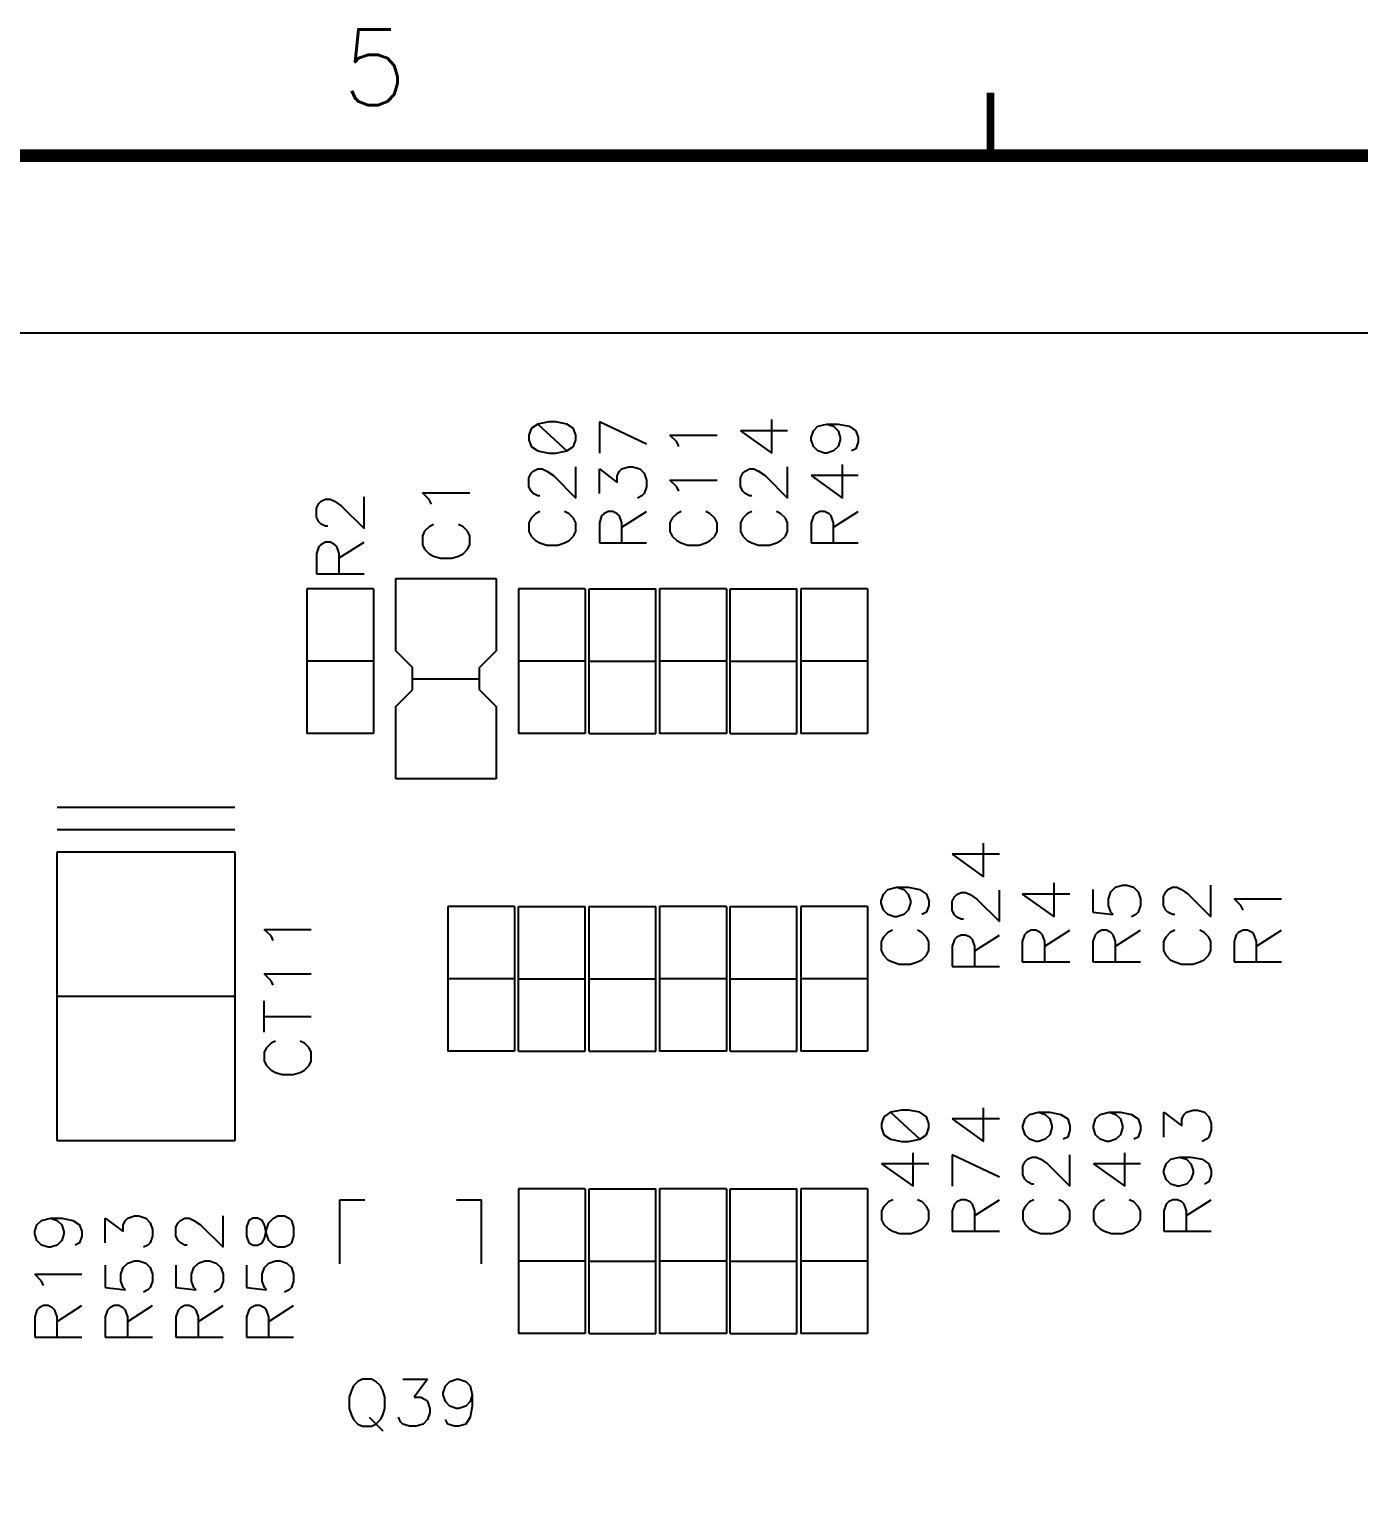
# Model space of a CAD drawing. Extents: x 295 to 953, y 10 to 290.
# Drawn here: x 697.7 to 750.3, y 231.7 to 290 of the extents above; entities that cross this region are included whole.
import ezdxf
from ezdxf.enums import TextEntityAlignment as Align

# ---------------------------------------------------------------- set-up
doc = ezdxf.new("R2010")
doc.units = 0
doc.header["$LTSCALE"] = 5
doc.header["$MEASUREMENT"] = 0
doc.layers.get('0').update_dxf_attribs({"linetype": 'CONTINUOUS', "lineweight": 25})
for name, color, linetype in [('DV-DPO-A6_BSK', 2, 'CONTINUOUS'), ('문자', 4, 'CONTINUOUS'), ('테두리', 3, 'CONTINUOUS')]:
    doc.layers.add(name, color=color, linetype=linetype)
doc.styles.get("Standard").update_dxf_attribs({"font": 'simplex.shx'})

# ---------------------------------------------------------------- blocks, each defined once
blk = doc.blocks.new('C')
at = {"layer": '테두리'}
for points, const_width in [([(258.75, 287.5), (258.75, 285)], 0.3), ([(15, 285), (15, 15), (405, 15), (405, 285), (15, 285)], 0.5)]:
    blk.add_lwpolyline(points, dxfattribs=dict(at, const_width=const_width))
at = {"layer": '문자'}
blk.add_text('5', height=3, dxfattribs=at).set_placement((234.375, 288.5), align=Align.MIDDLE)

msp = doc.modelspace()

# ---------------------------------------------------------------- linework, layer by layer
at = {"layer": 'DV-DPO-A6_BSK', "color": 7}
for p, q in [((529.077, 277.997), (845.877, 277.997)), ((718.253, 274.471), (717.806, 274.381)), ((718.521, 274.471), (718.253, 274.471)), ((718.963, 274.381), (718.521, 274.471)), ((722.114, 273.582), (720.248, 274.471)), ((720.248, 274.471), (720.248, 273.23)), ((727.077, 273.23), (727.077, 274.56)), ((717.543, 274.203), (717.454, 273.94)), ((717.454, 273.94), (717.454, 273.761)), ((717.806, 274.381), (717.543, 274.203)), ((717.806, 274.381), (718.963, 273.32)), ((719.231, 274.203), (718.963, 274.381)), ((719.32, 273.94), (719.231, 274.203)), ((719.32, 273.761), (719.32, 273.94)), ((723.31, 273.672), (723.042, 273.94)), ((723.042, 273.94), (724.908, 273.94)), ((727.702, 274.119), (725.836, 274.119)), ((725.836, 274.119), (727.077, 273.23)), ((728.63, 273.85), (728.719, 274.119)), ((728.719, 274.119), (728.898, 274.292)), ((728.898, 274.292), (729.25, 274.381)), ((729.25, 274.381), (729.519, 274.292)), ((729.25, 274.381), (729.697, 274.381)), ((729.519, 274.292), (729.697, 274.119)), ((729.697, 274.381), (730.139, 274.292)), ((729.697, 274.119), (729.781, 273.85)), ((730.139, 274.292), (730.407, 274.119)), ((730.407, 274.119), (730.496, 273.85)), ((717.454, 273.761), (717.543, 273.493)), ((717.543, 273.493), (717.806, 273.32)), ((717.806, 273.32), (718.253, 273.23)), ((718.521, 273.23), (718.963, 273.32)), ((718.963, 273.32), (719.231, 273.493)), ((719.231, 273.493), (719.32, 273.761)), ((723.394, 273.493), (723.31, 273.672)), ((728.63, 273.761), (728.63, 273.85)), ((728.719, 273.493), (728.63, 273.761)), ((728.898, 273.32), (728.719, 273.493)), ((729.161, 273.23), (728.898, 273.32)), ((729.519, 273.32), (729.25, 273.23)), ((729.697, 273.493), (729.519, 273.32)), ((729.781, 273.761), (729.697, 273.493)), ((729.781, 273.85), (729.781, 273.761)), ((730.407, 273.403), (730.228, 273.32)), ((730.496, 273.672), (730.407, 273.403)), ((730.496, 273.85), (730.496, 273.672)), ((718.253, 273.23), (718.521, 273.23)), ((719.32, 271.453), (719.32, 272.694)), ((721.137, 272.604), (721.399, 272.694)), ((721.399, 272.694), (721.578, 272.694)), ((721.578, 272.694), (721.846, 272.604)), ((727.702, 271.453), (727.702, 272.694)), ((729.25, 273.23), (729.161, 273.23)), ((729.871, 271.453), (729.871, 272.783)), ((717.454, 272.252), (717.543, 272.431)), ((717.454, 271.895), (717.454, 272.252)), ((717.543, 272.431), (717.633, 272.521)), ((717.633, 272.521), (717.806, 272.604)), ((717.806, 272.604), (717.985, 272.604)), ((717.985, 272.604), (718.164, 272.521)), ((718.164, 272.521), (718.432, 272.342)), ((718.432, 272.342), (719.32, 271.453)), ((720.248, 271.632), (720.248, 272.604)), ((720.248, 272.604), (720.958, 272.074)), ((720.958, 272.342), (721.047, 272.521)), ((720.958, 272.074), (720.958, 272.342)), ((721.047, 272.521), (721.137, 272.604)), ((721.846, 272.604), (722.025, 272.431)), ((722.025, 272.431), (722.114, 272.163)), ((722.114, 272.163), (722.114, 271.895)), ((723.31, 271.895), (723.042, 272.163)), ((723.042, 272.163), (724.908, 272.163)), ((725.836, 272.252), (725.925, 272.431)), ((725.836, 271.895), (725.836, 272.252)), ((725.925, 272.431), (726.015, 272.521)), ((726.015, 272.521), (726.188, 272.604)), ((726.188, 272.604), (726.367, 272.604)), ((726.367, 272.604), (726.546, 272.521)), ((726.546, 272.521), (726.814, 272.342)), ((726.814, 272.342), (727.702, 271.453)), ((730.496, 272.342), (728.63, 272.342)), ((728.63, 272.342), (729.871, 271.453)), ((713.509, 271.392), (713.241, 271.66)), ((713.241, 271.66), (715.124, 271.66)), ((717.543, 271.721), (717.454, 271.895)), ((717.633, 271.632), (717.543, 271.721)), ((717.806, 271.543), (717.633, 271.632)), ((717.896, 271.543), (717.806, 271.543)), ((721.936, 271.543), (721.757, 271.453)), ((722.025, 271.632), (721.936, 271.543)), ((722.114, 271.895), (722.025, 271.632)), ((723.394, 271.721), (723.31, 271.895)), ((725.925, 271.721), (725.836, 271.895)), ((726.015, 271.632), (725.925, 271.721)), ((726.188, 271.543), (726.015, 271.632)), ((726.278, 271.543), (726.188, 271.543)), ((709.05, 271.051), (709.139, 271.235)), ((709.05, 270.693), (709.05, 271.051)), ((709.139, 271.235), (709.229, 271.325)), ((709.229, 271.325), (709.407, 271.414)), ((709.407, 271.414), (709.586, 271.414)), ((709.586, 271.414), (709.765, 271.325)), ((709.765, 271.325), (710.033, 271.146)), ((710.033, 271.146), (710.933, 270.246)), ((710.933, 270.246), (710.933, 271.504)), ((713.598, 271.213), (713.509, 271.392)), ((709.139, 270.514), (709.05, 270.693)), ((709.229, 270.425), (709.139, 270.514)), ((709.407, 270.336), (709.229, 270.425)), ((713.688, 270.408), (713.509, 270.319)), ((714.856, 270.319), (714.677, 270.408)), ((717.543, 270.654), (717.454, 270.475)), ((717.454, 270.475), (717.454, 270.123)), ((717.722, 270.833), (717.543, 270.654)), ((717.896, 270.922), (717.722, 270.833)), ((719.052, 270.833), (718.873, 270.922)), ((719.231, 270.654), (719.052, 270.833)), ((719.32, 270.475), (719.231, 270.654)), ((719.32, 270.123), (719.32, 270.475)), ((720.337, 270.744), (720.248, 270.475)), ((720.248, 270.475), (720.248, 269.676)), ((720.427, 270.833), (720.337, 270.744)), ((720.6, 270.922), (720.427, 270.833)), ((720.779, 270.922), (720.6, 270.922)), ((720.958, 270.833), (720.779, 270.922)), ((721.047, 270.744), (720.958, 270.833)), ((721.137, 270.475), (721.047, 270.744)), ((721.137, 270.297), (722.114, 270.922)), ((721.137, 269.676), (721.137, 270.475)), ((723.131, 270.654), (723.042, 270.475)), ((723.042, 270.475), (723.042, 270.123)), ((723.31, 270.833), (723.131, 270.654)), ((723.484, 270.922), (723.31, 270.833)), ((724.64, 270.833), (724.461, 270.922)), ((724.819, 270.654), (724.64, 270.833)), ((724.908, 270.475), (724.819, 270.654)), ((724.908, 270.123), (724.908, 270.475)), ((725.925, 270.654), (725.836, 270.475)), ((725.836, 270.475), (725.836, 270.123)), ((726.104, 270.833), (725.925, 270.654)), ((726.278, 270.922), (726.104, 270.833)), ((727.434, 270.833), (727.255, 270.922)), ((727.613, 270.654), (727.434, 270.833)), ((727.702, 270.475), (727.613, 270.654)), ((727.702, 270.123), (727.702, 270.475)), ((728.719, 270.744), (728.63, 270.475)), ((728.63, 270.475), (728.63, 269.676)), ((728.809, 270.833), (728.719, 270.744)), ((728.982, 270.922), (728.809, 270.833)), ((729.161, 270.922), (728.982, 270.922)), ((729.34, 270.833), (729.161, 270.922)), ((729.429, 270.744), (729.34, 270.833)), ((729.519, 270.475), (729.429, 270.744)), ((729.519, 270.297), (730.496, 270.922)), ((729.519, 269.676), (729.519, 270.475)), ((709.497, 270.336), (709.407, 270.336)), ((713.33, 270.14), (713.241, 269.961)), ((713.241, 269.961), (713.241, 269.604)), ((713.509, 270.319), (713.33, 270.14)), ((715.034, 270.14), (714.856, 270.319)), ((715.124, 269.961), (715.034, 270.14)), ((715.124, 269.604), (715.124, 269.961)), ((717.454, 270.123), (717.543, 269.944)), ((717.543, 269.944), (717.722, 269.766)), ((719.052, 269.766), (719.231, 269.944)), ((719.231, 269.944), (719.32, 270.123)), ((723.042, 270.123), (723.131, 269.944)), ((723.131, 269.944), (723.31, 269.766)), ((724.64, 269.766), (724.819, 269.944)), ((724.819, 269.944), (724.908, 270.123)), ((725.836, 270.123), (725.925, 269.944)), ((725.925, 269.944), (726.104, 269.766)), ((727.434, 269.766), (727.613, 269.944)), ((727.613, 269.944), (727.702, 270.123)), ((709.139, 269.531), (709.05, 269.263)), ((709.05, 269.263), (709.05, 268.458)), ((709.229, 269.62), (709.139, 269.531)), ((709.407, 269.71), (709.229, 269.62)), ((709.586, 269.71), (709.407, 269.71)), ((709.765, 269.62), (709.586, 269.71)), ((709.854, 269.531), (709.765, 269.62)), ((709.944, 269.263), (709.854, 269.531)), ((709.944, 269.084), (710.933, 269.71)), ((709.944, 268.458), (709.944, 269.263)), ((713.241, 269.604), (713.33, 269.425)), ((713.33, 269.425), (713.509, 269.246)), ((713.509, 269.246), (713.688, 269.157)), ((714.677, 269.157), (714.856, 269.246)), ((714.856, 269.246), (715.034, 269.425)), ((715.034, 269.425), (715.124, 269.604)), ((717.722, 269.766), (717.896, 269.676)), ((717.896, 269.676), (718.164, 269.587)), ((718.164, 269.587), (718.605, 269.587)), ((718.605, 269.587), (718.873, 269.676)), ((718.873, 269.676), (719.052, 269.766)), ((720.248, 269.676), (722.114, 269.676)), ((723.31, 269.766), (723.484, 269.676)), ((723.484, 269.676), (723.752, 269.587)), ((723.752, 269.587), (724.193, 269.587)), ((724.193, 269.587), (724.461, 269.676)), ((724.461, 269.676), (724.64, 269.766)), ((726.104, 269.766), (726.278, 269.676)), ((726.278, 269.676), (726.546, 269.587)), ((726.546, 269.587), (726.987, 269.587)), ((726.987, 269.587), (727.255, 269.676)), ((727.255, 269.676), (727.434, 269.766)), ((728.63, 269.676), (730.496, 269.676)), ((713.688, 269.157), (713.956, 269.067)), ((713.956, 269.067), (714.409, 269.067)), ((714.409, 269.067), (714.677, 269.157)), ((709.05, 268.458), (710.933, 268.458)), ((712.196, 265.401), (712.196, 268.262)), ((712.196, 268.262), (716.158, 268.262)), ((716.158, 268.262), (716.158, 265.401)), ((708.664, 267.86), (708.664, 262.138)), ((711.307, 267.86), (708.664, 267.86)), ((711.307, 267.86), (711.307, 262.138)), ((717.046, 267.86), (717.046, 262.138)), ((719.689, 267.86), (717.046, 267.86)), ((719.689, 267.86), (719.689, 262.138)), ((719.84, 262.138), (719.84, 267.86)), ((719.84, 267.86), (722.483, 267.86)), ((722.483, 262.138), (722.483, 267.86)), ((722.634, 267.86), (722.634, 262.138)), ((725.277, 267.86), (722.634, 267.86)), ((725.277, 267.86), (725.277, 262.138)), ((725.428, 262.138), (725.428, 267.86)), ((725.428, 267.86), (728.071, 267.86)), ((728.071, 262.138), (728.071, 267.86)), ((728.222, 267.86), (728.222, 262.138)), ((730.865, 267.86), (728.222, 267.86)), ((730.865, 267.86), (730.865, 262.138)), ((712.855, 264.742), (712.196, 265.401)), ((716.158, 265.401), (715.498, 264.742)), ((711.307, 264.999), (708.664, 264.999)), ((712.855, 263.865), (712.855, 264.742)), ((715.498, 263.865), (715.498, 264.742)), ((719.689, 264.999), (717.046, 264.999)), ((719.84, 264.999), (722.483, 264.999)), ((725.277, 264.999), (722.634, 264.999)), ((725.428, 264.999), (728.071, 264.999)), ((730.865, 264.999), (728.222, 264.999)), ((712.855, 264.301), (715.498, 264.301)), ((712.196, 263.2), (712.855, 263.865)), ((715.498, 263.865), (716.158, 263.2)), ((712.196, 260.344), (712.196, 263.2)), ((716.158, 263.2), (716.158, 260.344)), ((711.307, 262.138), (708.664, 262.138)), ((719.689, 262.138), (717.046, 262.138)), ((719.84, 262.138), (722.483, 262.138)), ((725.277, 262.138), (722.634, 262.138)), ((725.428, 262.138), (728.071, 262.138)), ((730.865, 262.138), (728.222, 262.138)), ((716.158, 260.344), (712.196, 260.344)), ((705.82, 259.21), (698.785, 259.21)), ((705.82, 258.327), (698.785, 258.327)), ((735.459, 256.466), (735.459, 257.796)), ((698.785, 246.011), (698.785, 257.45)), ((698.785, 257.45), (705.82, 257.45)), ((705.82, 257.45), (705.82, 246.011)), ((736.084, 257.355), (734.218, 257.355)), ((734.218, 257.355), (735.459, 256.466)), ((731.491, 255.779), (731.67, 255.958)), ((731.67, 255.958), (732.028, 256.047)), ((732.028, 256.047), (732.296, 255.958)), ((732.028, 256.047), (732.475, 256.047)), ((732.296, 255.958), (732.475, 255.779)), ((732.475, 256.047), (732.927, 255.958)), ((732.927, 255.958), (733.195, 255.779)), ((734.397, 255.757), (734.57, 255.84)), ((734.57, 255.84), (734.749, 255.84)), ((734.749, 255.84), (734.928, 255.757)), ((736.084, 254.689), (736.084, 255.93)), ((738.247, 254.879), (738.247, 256.226)), ((739.784, 255.958), (739.784, 255.058)), ((740.41, 255.594), (740.499, 255.868)), ((740.499, 255.868), (740.678, 256.047)), ((740.678, 256.047), (740.952, 256.137)), ((740.952, 256.137), (741.13, 256.137)), ((741.13, 256.137), (741.399, 256.047)), ((741.399, 256.047), (741.577, 255.868)), ((741.577, 255.868), (741.667, 255.594)), ((742.578, 255.684), (742.667, 255.868)), ((742.667, 255.868), (742.757, 255.958)), ((742.757, 255.958), (742.935, 256.047)), ((742.935, 256.047), (743.114, 256.047)), ((743.114, 256.047), (743.293, 255.958)), ((743.293, 255.958), (743.561, 255.779)), ((744.461, 254.879), (744.461, 256.137)), ((714.252, 255.287), (714.252, 249.565)), ((716.895, 255.287), (714.252, 255.287)), ((716.895, 255.287), (716.895, 249.565)), ((717.046, 249.565), (717.046, 255.287)), ((717.046, 255.287), (719.689, 255.287)), ((719.689, 249.565), (719.689, 255.287)), ((719.84, 249.565), (719.84, 255.287)), ((719.84, 255.287), (722.483, 255.287)), ((722.483, 249.565), (722.483, 255.287)), ((722.634, 255.287), (722.634, 249.565)), ((725.277, 255.287), (722.634, 255.287)), ((725.277, 255.287), (725.277, 249.565)), ((725.428, 249.565), (725.428, 255.287)), ((725.428, 255.287), (728.071, 255.287)), ((728.071, 249.565), (728.071, 255.287)), ((728.222, 255.287), (728.222, 249.565)), ((730.865, 255.287), (728.222, 255.287)), ((730.865, 255.287), (730.865, 249.565)), ((731.402, 255.505), (731.491, 255.779)), ((731.402, 255.416), (731.402, 255.505)), ((731.491, 255.147), (731.402, 255.416)), ((732.475, 255.779), (732.57, 255.505)), ((732.57, 255.416), (732.475, 255.147)), ((732.57, 255.505), (732.57, 255.416)), ((733.195, 255.779), (733.285, 255.505)), ((733.285, 255.326), (733.195, 255.058)), ((733.285, 255.505), (733.285, 255.326)), ((734.218, 255.488), (734.307, 255.667)), ((734.218, 255.131), (734.218, 255.488)), ((734.307, 255.667), (734.397, 255.757)), ((734.928, 255.757), (735.196, 255.578)), ((735.196, 255.578), (736.084, 254.689)), ((738.873, 255.779), (736.99, 255.779)), ((736.99, 255.779), (738.247, 254.879)), ((740.41, 255.326), (740.41, 255.594)), ((740.499, 255.058), (740.41, 255.326)), ((741.667, 255.326), (741.577, 255.058)), ((741.667, 255.594), (741.667, 255.326)), ((742.578, 255.326), (742.578, 255.684)), ((742.667, 255.147), (742.578, 255.326)), ((743.561, 255.779), (744.461, 254.879)), ((745.64, 255.326), (745.372, 255.594)), ((745.372, 255.594), (747.255, 255.594)), ((745.729, 255.147), (745.64, 255.326)), ((731.67, 254.969), (731.491, 255.147)), ((731.938, 254.879), (731.67, 254.969)), ((732.028, 254.879), (731.938, 254.879)), ((732.296, 254.969), (732.028, 254.879)), ((732.475, 255.147), (732.296, 254.969)), ((733.195, 255.058), (733.017, 254.969)), ((734.307, 254.957), (734.218, 255.131)), ((734.397, 254.868), (734.307, 254.957)), ((734.57, 254.779), (734.397, 254.868)), ((734.66, 254.779), (734.57, 254.779)), ((739.784, 255.058), (740.588, 254.969)), ((740.588, 254.969), (740.499, 255.058)), ((741.488, 254.969), (741.309, 254.879)), ((741.577, 255.058), (741.488, 254.969)), ((742.757, 255.058), (742.667, 255.147)), ((742.935, 254.969), (742.757, 255.058)), ((743.025, 254.969), (742.935, 254.969)), ((707.25, 254.119), (706.982, 254.382)), ((706.982, 254.382), (708.843, 254.382)), ((707.34, 253.94), (707.25, 254.119)), ((731.491, 254.075), (731.402, 253.896)), ((731.67, 254.253), (731.491, 254.075)), ((731.849, 254.343), (731.67, 254.253)), ((733.017, 254.253), (732.838, 254.343)), ((733.195, 254.075), (733.017, 254.253)), ((733.285, 253.896), (733.195, 254.075)), ((734.397, 254.069), (734.307, 253.98)), ((734.57, 254.158), (734.397, 254.069)), ((734.749, 254.158), (734.57, 254.158)), ((734.928, 254.069), (734.749, 254.158)), ((735.017, 253.98), (734.928, 254.069)), ((735.107, 253.533), (736.084, 254.158)), ((737.079, 254.164), (736.99, 253.896)), ((737.169, 254.253), (737.079, 254.164)), ((737.347, 254.343), (737.169, 254.253)), ((737.526, 254.343), (737.347, 254.343)), ((737.705, 254.253), (737.526, 254.343)), ((737.794, 254.164), (737.705, 254.253)), ((737.884, 253.896), (737.794, 254.164)), ((737.884, 253.717), (738.873, 254.343)), ((739.873, 254.164), (739.784, 253.896)), ((739.963, 254.253), (739.873, 254.164)), ((740.141, 254.343), (739.963, 254.253)), ((740.32, 254.343), (740.141, 254.343)), ((740.499, 254.253), (740.32, 254.343)), ((740.588, 254.164), (740.499, 254.253)), ((740.678, 253.896), (740.588, 254.164)), ((740.678, 253.717), (741.667, 254.343)), ((742.667, 254.075), (742.578, 253.896)), ((742.846, 254.253), (742.667, 254.075)), ((743.025, 254.343), (742.846, 254.253)), ((744.193, 254.253), (744.014, 254.343)), ((744.371, 254.075), (744.193, 254.253)), ((744.461, 253.896), (744.371, 254.075)), ((745.461, 254.164), (745.372, 253.896)), ((745.551, 254.253), (745.461, 254.164)), ((745.729, 254.343), (745.551, 254.253)), ((745.908, 254.343), (745.729, 254.343)), ((746.087, 254.253), (745.908, 254.343)), ((746.176, 254.164), (746.087, 254.253)), ((746.266, 253.896), (746.176, 254.164)), ((746.266, 253.717), (747.255, 254.343)), ((731.402, 253.896), (731.402, 253.538)), ((731.402, 253.538), (731.491, 253.359)), ((733.195, 253.359), (733.285, 253.538)), ((733.285, 253.538), (733.285, 253.896)), ((734.307, 253.98), (734.218, 253.711)), ((734.218, 253.711), (734.218, 252.912)), ((735.107, 253.711), (735.017, 253.98)), ((735.107, 252.912), (735.107, 253.711)), ((736.99, 253.896), (736.99, 253.091)), ((737.884, 253.091), (737.884, 253.896)), ((739.784, 253.896), (739.784, 253.091)), ((740.678, 253.091), (740.678, 253.896)), ((742.578, 253.896), (742.578, 253.538)), ((742.578, 253.538), (742.667, 253.359)), ((744.371, 253.359), (744.461, 253.538)), ((744.461, 253.538), (744.461, 253.896)), ((745.372, 253.896), (745.372, 253.091)), ((746.266, 253.091), (746.266, 253.896)), ((731.491, 253.359), (731.67, 253.18)), ((731.67, 253.18), (731.849, 253.091)), ((731.849, 253.091), (732.117, 253.002)), ((732.117, 253.002), (732.57, 253.002)), ((732.57, 253.002), (732.838, 253.091)), ((732.838, 253.091), (733.017, 253.18)), ((733.017, 253.18), (733.195, 253.359)), ((734.218, 252.912), (736.084, 252.912)), ((736.99, 253.091), (738.873, 253.091)), ((739.784, 253.091), (741.667, 253.091)), ((742.667, 253.359), (742.846, 253.18)), ((742.846, 253.18), (743.025, 253.091)), ((743.025, 253.091), (743.293, 253.002)), ((743.293, 253.002), (743.746, 253.002)), ((743.746, 253.002), (744.014, 253.091)), ((744.014, 253.091), (744.193, 253.18)), ((744.193, 253.18), (744.371, 253.359)), ((745.372, 253.091), (747.255, 253.091)), ((707.25, 252.348), (706.982, 252.616)), ((706.982, 252.616), (708.843, 252.616)), ((707.34, 252.169), (707.25, 252.348)), ((716.895, 252.426), (714.252, 252.426)), ((717.046, 252.426), (719.689, 252.426)), ((719.84, 252.426), (722.483, 252.426)), ((725.277, 252.426), (722.634, 252.426)), ((725.428, 252.426), (728.071, 252.426)), ((730.865, 252.426), (728.222, 252.426)), ((705.82, 251.728), (698.785, 251.728)), ((706.982, 250.314), (706.982, 251.554)), ((706.982, 250.934), (708.843, 250.934)), ((707.072, 249.694), (706.982, 249.52)), ((706.982, 249.52), (706.982, 249.163)), ((707.25, 249.872), (707.072, 249.694)), ((707.429, 249.962), (707.25, 249.872)), ((708.575, 249.872), (708.401, 249.962)), ((708.754, 249.694), (708.575, 249.872)), ((708.843, 249.52), (708.754, 249.694)), ((708.843, 249.163), (708.843, 249.52)), ((716.895, 249.565), (714.252, 249.565)), ((717.046, 249.565), (719.689, 249.565)), ((719.84, 249.565), (722.483, 249.565)), ((725.277, 249.565), (722.634, 249.565)), ((725.428, 249.565), (728.071, 249.565)), ((730.865, 249.565), (728.222, 249.565)), ((706.982, 249.163), (707.072, 248.989)), ((707.072, 248.989), (707.25, 248.811)), ((707.25, 248.811), (707.429, 248.721)), ((708.401, 248.721), (708.575, 248.811)), ((708.575, 248.811), (708.754, 248.989)), ((708.754, 248.989), (708.843, 249.163)), ((707.429, 248.721), (707.692, 248.632)), ((707.692, 248.632), (708.133, 248.632)), ((708.133, 248.632), (708.401, 248.721)), ((731.776, 247.14), (731.513, 246.961)), ((732.223, 247.229), (731.776, 247.14)), ((731.776, 247.14), (732.933, 246.078)), ((732.491, 247.229), (732.223, 247.229)), ((732.933, 247.14), (732.491, 247.229)), ((733.201, 246.961), (732.933, 247.14)), ((735.459, 245.989), (735.459, 247.319)), ((737.101, 246.877), (737.28, 247.05)), ((737.28, 247.05), (737.632, 247.14)), ((737.632, 247.14), (737.901, 247.05)), ((737.632, 247.14), (738.079, 247.14)), ((737.901, 247.05), (738.079, 246.877)), ((738.079, 247.14), (738.521, 247.05)), ((738.521, 247.05), (738.789, 246.877)), ((739.895, 246.877), (740.074, 247.05)), ((740.074, 247.05), (740.426, 247.14)), ((740.426, 247.14), (740.695, 247.05)), ((740.426, 247.14), (740.873, 247.14)), ((740.695, 247.05), (740.873, 246.877)), ((740.873, 247.14), (741.315, 247.05)), ((741.315, 247.05), (741.583, 246.877)), ((742.6, 246.162), (742.6, 247.14)), ((742.6, 247.14), (743.31, 246.609)), ((743.31, 246.877), (743.399, 247.05)), ((743.399, 247.05), (743.489, 247.14)), ((743.489, 247.14), (743.751, 247.229)), ((743.751, 247.229), (743.93, 247.229)), ((743.93, 247.229), (744.198, 247.14)), ((744.198, 247.14), (744.377, 246.961)), ((731.513, 246.961), (731.424, 246.698)), ((731.424, 246.698), (731.424, 246.52)), ((731.424, 246.52), (731.513, 246.251)), ((733.29, 246.698), (733.201, 246.961)), ((733.201, 246.251), (733.29, 246.52)), ((733.29, 246.52), (733.29, 246.698)), ((736.084, 246.877), (734.218, 246.877)), ((734.218, 246.877), (735.459, 245.989)), ((737.012, 246.609), (737.101, 246.877)), ((737.012, 246.52), (737.012, 246.609)), ((737.101, 246.251), (737.012, 246.52)), ((738.079, 246.877), (738.163, 246.609)), ((738.163, 246.52), (738.079, 246.251)), ((738.163, 246.609), (738.163, 246.52)), ((738.789, 246.877), (738.878, 246.609)), ((738.878, 246.609), (738.878, 246.43)), ((739.806, 246.609), (739.895, 246.877)), ((739.806, 246.52), (739.806, 246.609)), ((739.895, 246.251), (739.806, 246.52)), ((740.873, 246.877), (740.957, 246.609)), ((740.957, 246.52), (740.873, 246.251)), ((740.957, 246.609), (740.957, 246.52)), ((741.583, 246.877), (741.672, 246.609)), ((741.672, 246.609), (741.672, 246.43)), ((743.31, 246.609), (743.31, 246.877)), ((744.377, 246.961), (744.466, 246.698)), ((744.466, 246.698), (744.466, 246.43)), ((705.82, 246.011), (698.785, 246.011)), ((731.513, 246.251), (731.776, 246.078)), ((731.776, 246.078), (732.223, 245.989)), ((732.223, 245.989), (732.491, 245.989)), ((732.491, 245.989), (732.933, 246.078)), ((732.933, 246.078), (733.201, 246.251)), ((737.28, 246.078), (737.101, 246.251)), ((737.543, 245.989), (737.28, 246.078)), ((737.632, 245.989), (737.543, 245.989)), ((737.901, 246.078), (737.632, 245.989)), ((738.079, 246.251), (737.901, 246.078)), ((738.789, 246.162), (738.61, 246.078)), ((738.878, 246.43), (738.789, 246.162)), ((740.074, 246.078), (739.895, 246.251)), ((740.337, 245.989), (740.074, 246.078)), ((740.426, 245.989), (740.337, 245.989)), ((740.695, 246.078), (740.426, 245.989)), ((740.873, 246.251), (740.695, 246.078)), ((741.583, 246.162), (741.404, 246.078)), ((741.672, 246.43), (741.583, 246.162)), ((744.288, 246.078), (744.109, 245.989)), ((744.377, 246.162), (744.288, 246.078)), ((744.466, 246.43), (744.377, 246.162)), ((732.665, 244.212), (732.665, 245.542)), ((736.084, 244.569), (734.218, 245.452)), ((734.218, 245.452), (734.218, 244.212)), ((737.191, 245.279), (737.364, 245.363)), ((737.364, 245.363), (737.543, 245.363)), ((737.543, 245.363), (737.722, 245.279)), ((738.878, 244.212), (738.878, 245.452)), ((741.047, 244.212), (741.047, 245.542)), ((742.868, 245.279), (743.22, 245.363)), ((743.22, 245.363), (743.489, 245.279)), ((743.22, 245.363), (743.667, 245.363)), ((743.667, 245.363), (744.109, 245.279)), ((733.29, 245.1), (731.424, 245.1)), ((731.424, 245.1), (732.665, 244.212)), ((737.012, 245.011), (737.101, 245.19)), ((737.012, 244.653), (737.012, 245.011)), ((737.101, 245.19), (737.191, 245.279)), ((737.722, 245.279), (737.99, 245.1)), ((737.99, 245.1), (738.878, 244.212)), ((741.672, 245.1), (739.806, 245.1)), ((739.806, 245.1), (741.047, 244.212)), ((742.6, 244.832), (742.689, 245.1)), ((742.6, 244.743), (742.6, 244.832)), ((742.689, 244.48), (742.6, 244.743)), ((742.689, 245.1), (742.868, 245.279)), ((743.489, 245.279), (743.667, 245.1)), ((743.667, 245.1), (743.751, 244.832)), ((743.751, 244.743), (743.667, 244.48)), ((743.751, 244.832), (743.751, 244.743)), ((744.109, 245.279), (744.377, 245.1)), ((744.377, 245.1), (744.466, 244.832)), ((744.466, 244.832), (744.466, 244.653)), ((737.101, 244.48), (737.012, 244.653)), ((737.191, 244.391), (737.101, 244.48)), ((737.364, 244.301), (737.191, 244.391)), ((737.454, 244.301), (737.364, 244.301)), ((742.868, 244.301), (742.689, 244.48)), ((743.131, 244.212), (742.868, 244.301)), ((743.22, 244.212), (743.131, 244.212)), ((743.489, 244.301), (743.22, 244.212)), ((743.667, 244.48), (743.489, 244.301)), ((744.377, 244.391), (744.198, 244.301)), ((744.466, 244.653), (744.377, 244.391)), ((709.977, 241.144), (709.977, 243.67)), ((709.977, 243.67), (710.966, 243.67)), ((714.593, 243.67), (715.582, 243.67)), ((715.582, 241.144), (715.582, 243.67)), ((717.046, 244.111), (717.046, 238.389)), ((719.689, 244.111), (717.046, 244.111)), ((719.689, 244.111), (719.689, 238.389)), ((719.84, 238.389), (719.84, 244.111)), ((719.84, 244.111), (722.483, 244.111)), ((722.483, 238.389), (722.483, 244.111)), ((722.634, 244.111), (722.634, 238.389)), ((725.277, 244.111), (722.634, 244.111)), ((725.277, 244.111), (725.277, 238.389)), ((725.428, 238.389), (725.428, 244.111)), ((725.428, 244.111), (728.071, 244.111)), ((728.071, 238.389), (728.071, 244.111)), ((728.222, 244.111), (728.222, 238.389)), ((730.865, 244.111), (728.222, 244.111)), ((730.865, 244.111), (730.865, 238.389)), ((731.692, 243.591), (731.513, 243.413)), ((731.866, 243.681), (731.692, 243.591)), ((733.022, 243.591), (732.843, 243.681)), ((733.201, 243.413), (733.022, 243.591)), ((734.397, 243.591), (734.307, 243.502)), ((734.57, 243.681), (734.397, 243.591)), ((734.749, 243.681), (734.57, 243.681)), ((734.928, 243.591), (734.749, 243.681)), ((735.017, 243.502), (734.928, 243.591)), ((735.107, 243.055), (736.084, 243.681)), ((737.28, 243.591), (737.101, 243.413)), ((737.454, 243.681), (737.28, 243.591)), ((738.61, 243.591), (738.431, 243.681)), ((738.789, 243.413), (738.61, 243.591)), ((740.074, 243.591), (739.895, 243.413)), ((740.248, 243.681), (740.074, 243.591)), ((741.404, 243.591), (741.225, 243.681)), ((741.583, 243.413), (741.404, 243.591)), ((742.779, 243.591), (742.689, 243.502)), ((742.952, 243.681), (742.779, 243.591)), ((743.131, 243.681), (742.952, 243.681)), ((743.31, 243.591), (743.131, 243.681)), ((743.399, 243.502), (743.31, 243.591)), ((743.489, 243.055), (744.466, 243.681)), ((701.579, 242.949), (701.841, 243.038)), ((701.841, 243.038), (702.02, 243.038)), ((702.02, 243.038), (702.288, 242.949)), ((705.35, 241.798), (705.35, 243.038)), ((707.345, 242.949), (707.519, 243.038)), ((707.519, 243.038), (707.787, 243.038)), ((707.787, 243.038), (707.966, 242.949)), ((731.513, 243.413), (731.424, 243.234)), ((731.424, 243.234), (731.424, 242.882)), ((733.29, 243.234), (733.201, 243.413)), ((733.29, 242.882), (733.29, 243.234)), ((734.307, 243.502), (734.218, 243.234)), ((734.218, 243.234), (734.218, 242.435)), ((735.107, 243.234), (735.017, 243.502)), ((735.107, 242.435), (735.107, 243.234)), ((737.101, 243.413), (737.012, 243.234)), ((737.012, 243.234), (737.012, 242.882)), ((738.878, 243.234), (738.789, 243.413)), ((738.878, 242.882), (738.878, 243.234)), ((739.895, 243.413), (739.806, 243.234)), ((739.806, 243.234), (739.806, 242.882)), ((741.672, 243.234), (741.583, 243.413)), ((741.672, 242.882), (741.672, 243.234)), ((742.689, 243.502), (742.6, 243.234)), ((742.6, 243.234), (742.6, 242.435)), ((743.489, 243.234), (743.399, 243.502)), ((743.489, 242.435), (743.489, 243.234)), ((697.896, 242.418), (697.985, 242.686)), ((697.896, 242.329), (697.896, 242.418)), ((697.985, 242.686), (698.164, 242.859)), ((698.164, 242.859), (698.516, 242.949)), ((698.516, 242.949), (698.785, 242.859)), ((698.516, 242.949), (698.963, 242.949)), ((698.785, 242.859), (698.963, 242.686)), ((698.963, 242.949), (699.405, 242.859)), ((698.963, 242.686), (699.047, 242.418)), ((699.047, 242.418), (699.047, 242.329)), ((699.405, 242.859), (699.673, 242.686)), ((699.673, 242.686), (699.762, 242.418)), ((699.762, 242.418), (699.762, 242.239)), ((700.69, 241.971), (700.69, 242.949)), ((700.69, 242.949), (701.4, 242.418)), ((701.4, 242.686), (701.489, 242.859)), ((701.4, 242.418), (701.4, 242.686)), ((701.489, 242.859), (701.579, 242.949)), ((702.288, 242.949), (702.467, 242.77)), ((702.467, 242.77), (702.556, 242.507)), ((702.556, 242.507), (702.556, 242.239)), ((703.484, 242.597), (703.573, 242.77)), ((703.484, 242.239), (703.484, 242.597)), ((703.573, 242.77), (703.663, 242.859)), ((703.663, 242.859), (703.836, 242.949)), ((703.836, 242.949), (704.015, 242.949)), ((704.015, 242.949), (704.194, 242.859)), ((704.194, 242.859), (704.462, 242.686)), ((704.462, 242.686), (705.35, 241.798)), ((706.367, 242.859), (706.278, 242.597)), ((706.278, 242.597), (706.278, 242.239)), ((706.546, 242.949), (706.367, 242.859)), ((706.72, 242.949), (706.546, 242.949)), ((706.898, 242.859), (706.72, 242.949)), ((706.988, 242.686), (706.898, 242.859)), ((707.077, 242.329), (706.988, 242.686)), ((706.988, 242.15), (707.077, 242.507)), ((707.077, 242.507), (707.167, 242.77)), ((707.167, 242.77), (707.345, 242.949)), ((707.966, 242.949), (708.055, 242.859)), ((708.055, 242.859), (708.144, 242.597)), ((708.144, 242.597), (708.144, 242.239)), ((731.424, 242.882), (731.513, 242.703)), ((731.513, 242.703), (731.692, 242.524)), ((731.692, 242.524), (731.866, 242.435)), ((731.866, 242.435), (732.134, 242.345)), ((732.575, 242.345), (732.843, 242.435)), ((732.843, 242.435), (733.022, 242.524)), ((733.022, 242.524), (733.201, 242.703)), ((733.201, 242.703), (733.29, 242.882)), ((734.218, 242.435), (736.084, 242.435)), ((737.012, 242.882), (737.101, 242.703)), ((737.101, 242.703), (737.28, 242.524)), ((737.28, 242.524), (737.454, 242.435)), ((737.454, 242.435), (737.722, 242.345)), ((738.163, 242.345), (738.431, 242.435)), ((738.431, 242.435), (738.61, 242.524)), ((738.61, 242.524), (738.789, 242.703)), ((738.789, 242.703), (738.878, 242.882)), ((739.806, 242.882), (739.895, 242.703)), ((739.895, 242.703), (740.074, 242.524)), ((740.074, 242.524), (740.248, 242.435)), ((740.248, 242.435), (740.516, 242.345)), ((740.957, 242.345), (741.225, 242.435)), ((741.225, 242.435), (741.404, 242.524)), ((741.404, 242.524), (741.583, 242.703)), ((741.583, 242.703), (741.672, 242.882)), ((742.6, 242.435), (744.466, 242.435)), ((697.985, 242.06), (697.896, 242.329)), ((698.164, 241.887), (697.985, 242.06)), ((698.427, 241.798), (698.164, 241.887)), ((698.785, 241.887), (698.516, 241.798)), ((698.963, 242.06), (698.785, 241.887)), ((699.047, 242.329), (698.963, 242.06)), ((699.673, 241.971), (699.494, 241.887)), ((699.762, 242.239), (699.673, 241.971)), ((702.378, 241.887), (702.199, 241.798)), ((702.467, 241.971), (702.378, 241.887)), ((702.556, 242.239), (702.467, 241.971)), ((703.573, 242.06), (703.484, 242.239)), ((703.663, 241.971), (703.573, 242.06)), ((703.836, 241.887), (703.663, 241.971)), ((703.926, 241.887), (703.836, 241.887)), ((706.278, 242.239), (706.367, 241.971)), ((706.367, 241.971), (706.546, 241.887)), ((706.546, 241.887), (706.72, 241.887)), ((706.72, 241.887), (706.898, 241.971)), ((706.898, 241.971), (706.988, 242.15)), ((707.167, 242.06), (707.077, 242.329)), ((707.345, 241.887), (707.167, 242.06)), ((707.519, 241.798), (707.345, 241.887)), ((707.966, 241.887), (707.787, 241.798)), ((708.055, 241.971), (707.966, 241.887)), ((708.144, 242.239), (708.055, 241.971)), ((732.134, 242.345), (732.575, 242.345)), ((737.722, 242.345), (738.163, 242.345)), ((740.516, 242.345), (740.957, 242.345)), ((698.516, 241.798), (698.427, 241.798)), ((701.579, 241.172), (701.841, 241.261)), ((701.841, 241.261), (702.02, 241.261)), ((702.02, 241.261), (702.288, 241.172)), ((704.373, 241.172), (704.635, 241.261)), ((704.635, 241.261), (704.814, 241.261)), ((704.814, 241.261), (705.082, 241.172)), ((707.167, 241.172), (707.429, 241.261)), ((707.429, 241.261), (707.608, 241.261)), ((707.787, 241.798), (707.519, 241.798)), ((707.608, 241.261), (707.876, 241.172)), ((719.689, 241.25), (717.046, 241.25)), ((719.84, 241.25), (722.483, 241.25)), ((725.277, 241.25), (722.634, 241.25)), ((725.428, 241.25), (728.071, 241.25)), ((730.865, 241.25), (728.222, 241.25)), ((698.164, 240.462), (697.896, 240.73)), ((697.896, 240.73), (699.762, 240.73)), ((700.69, 241.088), (700.69, 240.2)), ((701.31, 240.73), (701.4, 240.999)), ((701.31, 240.462), (701.31, 240.73)), ((701.4, 240.999), (701.579, 241.172)), ((702.288, 241.172), (702.467, 240.999)), ((702.467, 240.999), (702.556, 240.73)), ((702.556, 240.73), (702.556, 240.462)), ((703.484, 241.088), (703.484, 240.2)), ((704.104, 240.73), (704.194, 240.999)), ((704.104, 240.462), (704.104, 240.73)), ((704.194, 240.999), (704.373, 241.172)), ((705.082, 241.172), (705.261, 240.999)), ((705.261, 240.999), (705.35, 240.73)), ((705.35, 240.73), (705.35, 240.462)), ((706.278, 241.088), (706.278, 240.2)), ((706.898, 240.73), (706.988, 240.999)), ((706.898, 240.462), (706.898, 240.73)), ((706.988, 240.999), (707.167, 241.172)), ((707.876, 241.172), (708.055, 240.999)), ((708.055, 240.999), (708.144, 240.73)), ((708.144, 240.73), (708.144, 240.462)), ((698.248, 240.289), (698.164, 240.462)), ((700.69, 240.2), (701.489, 240.11)), ((701.4, 240.2), (701.31, 240.462)), ((701.489, 240.11), (701.4, 240.2)), ((702.378, 240.11), (702.199, 240.021)), ((702.467, 240.2), (702.378, 240.11)), ((702.556, 240.462), (702.467, 240.2)), ((703.484, 240.2), (704.283, 240.11)), ((704.194, 240.2), (704.104, 240.462)), ((704.283, 240.11), (704.194, 240.2)), ((705.172, 240.11), (704.993, 240.021)), ((705.261, 240.2), (705.172, 240.11)), ((705.35, 240.462), (705.261, 240.2)), ((706.278, 240.2), (707.077, 240.11)), ((706.988, 240.2), (706.898, 240.462)), ((707.077, 240.11), (706.988, 240.2)), ((707.966, 240.11), (707.787, 240.021)), ((708.055, 240.2), (707.966, 240.11)), ((708.144, 240.462), (708.055, 240.2)), ((698.248, 239.49), (698.075, 239.4)), ((698.427, 239.49), (698.248, 239.49)), ((698.606, 239.4), (698.427, 239.49)), ((698.785, 238.864), (699.762, 239.49)), ((701.042, 239.49), (700.869, 239.4)), ((701.221, 239.49), (701.042, 239.49)), ((701.4, 239.4), (701.221, 239.49)), ((701.579, 238.864), (702.556, 239.49)), ((703.836, 239.49), (703.663, 239.4)), ((704.015, 239.49), (703.836, 239.49)), ((704.194, 239.4), (704.015, 239.49)), ((704.373, 238.864), (705.35, 239.49)), ((706.63, 239.49), (706.457, 239.4)), ((706.809, 239.49), (706.63, 239.49)), ((706.988, 239.4), (706.809, 239.49)), ((707.167, 238.864), (708.144, 239.49)), ((697.985, 239.311), (697.896, 239.043)), ((697.896, 239.043), (697.896, 238.244)), ((698.075, 239.4), (697.985, 239.311)), ((698.695, 239.311), (698.606, 239.4)), ((698.785, 239.043), (698.695, 239.311)), ((698.785, 238.244), (698.785, 239.043)), ((700.779, 239.311), (700.69, 239.043)), ((700.69, 239.043), (700.69, 238.244)), ((700.869, 239.4), (700.779, 239.311)), ((701.489, 239.311), (701.4, 239.4)), ((701.579, 239.043), (701.489, 239.311)), ((701.579, 238.244), (701.579, 239.043)), ((703.573, 239.311), (703.484, 239.043)), ((703.484, 239.043), (703.484, 238.244)), ((703.663, 239.4), (703.573, 239.311)), ((704.283, 239.311), (704.194, 239.4)), ((704.373, 239.043), (704.283, 239.311)), ((704.373, 238.244), (704.373, 239.043)), ((706.367, 239.311), (706.278, 239.043)), ((706.278, 239.043), (706.278, 238.244)), ((706.457, 239.4), (706.367, 239.311)), ((707.077, 239.311), (706.988, 239.4)), ((707.167, 239.043), (707.077, 239.311)), ((707.167, 238.244), (707.167, 239.043)), ((719.689, 238.389), (717.046, 238.389)), ((719.84, 238.389), (722.483, 238.389)), ((725.277, 238.389), (722.634, 238.389)), ((725.428, 238.389), (728.071, 238.389)), ((730.865, 238.389), (728.222, 238.389)), ((697.896, 238.244), (699.762, 238.244)), ((700.69, 238.244), (702.556, 238.244)), ((703.484, 238.244), (705.35, 238.244)), ((706.278, 238.244), (708.144, 238.244)), ((710.871, 236.579), (710.693, 236.489)), ((711.229, 236.579), (710.871, 236.579)), ((711.402, 236.489), (711.229, 236.579)), ((712.47, 236.579), (713.447, 236.579)), ((713.447, 236.579), (712.911, 235.869)), ((714.33, 236.489), (714.599, 236.579)), ((714.599, 236.579), (714.688, 236.579)), ((714.688, 236.579), (714.956, 236.489)), ((710.43, 236.131), (710.341, 235.869)), ((710.519, 236.31), (710.43, 236.131)), ((710.693, 236.489), (710.519, 236.31)), ((711.581, 236.31), (711.402, 236.489)), ((711.67, 236.131), (711.581, 236.31)), ((711.76, 235.869), (711.67, 236.131)), ((714.068, 236.042), (714.157, 236.31)), ((714.068, 235.958), (714.068, 236.042)), ((714.157, 236.31), (714.33, 236.489)), ((714.956, 236.489), (715.129, 236.31)), ((715.129, 236.31), (715.219, 235.958)), ((710.341, 235.869), (710.341, 235.422)), ((710.341, 235.422), (710.43, 235.159)), ((711.67, 235.159), (711.76, 235.422)), ((711.76, 235.422), (711.76, 235.869)), ((712.911, 235.869), (713.179, 235.869)), ((713.179, 235.869), (713.358, 235.779)), ((713.358, 235.779), (713.447, 235.69)), ((713.447, 235.69), (713.531, 235.422)), ((713.531, 235.422), (713.531, 235.243)), ((714.157, 235.69), (714.068, 235.958)), ((714.33, 235.511), (714.157, 235.69)), ((714.599, 235.422), (714.33, 235.511)), ((714.688, 235.422), (714.599, 235.422)), ((714.956, 235.511), (714.688, 235.422)), ((715.129, 235.69), (714.956, 235.511)), ((715.219, 235.958), (715.129, 235.69)), ((715.219, 235.511), (715.129, 235.07)), ((715.219, 235.958), (715.219, 235.511)), ((710.43, 235.159), (710.519, 234.98)), ((710.519, 234.98), (710.693, 234.802)), ((711.14, 235.07), (711.67, 234.533)), ((711.402, 234.802), (711.581, 234.98)), ((711.581, 234.98), (711.67, 235.159)), ((712.38, 234.891), (712.291, 235.07)), ((712.47, 234.802), (712.38, 234.891)), ((713.447, 234.98), (713.269, 234.802)), ((713.531, 235.243), (713.447, 234.98)), ((714.247, 234.802), (714.157, 234.98)), ((715.129, 235.07), (714.956, 234.802)), ((710.693, 234.802), (710.871, 234.712)), ((710.871, 234.712), (711.229, 234.712)), ((711.229, 234.712), (711.402, 234.802)), ((712.738, 234.712), (712.47, 234.802)), ((713, 234.712), (712.738, 234.712)), ((713.269, 234.802), (713, 234.712)), ((714.509, 234.712), (714.247, 234.802)), ((714.688, 234.712), (714.509, 234.712)), ((714.956, 234.802), (714.688, 234.712))]:
    msp.add_line(p, q, dxfattribs=at)

# ---------------------------------------------------------------- block references
msp.add_blockref('C', (476.978, 0))

doc.saveas('drawing.dxf')
